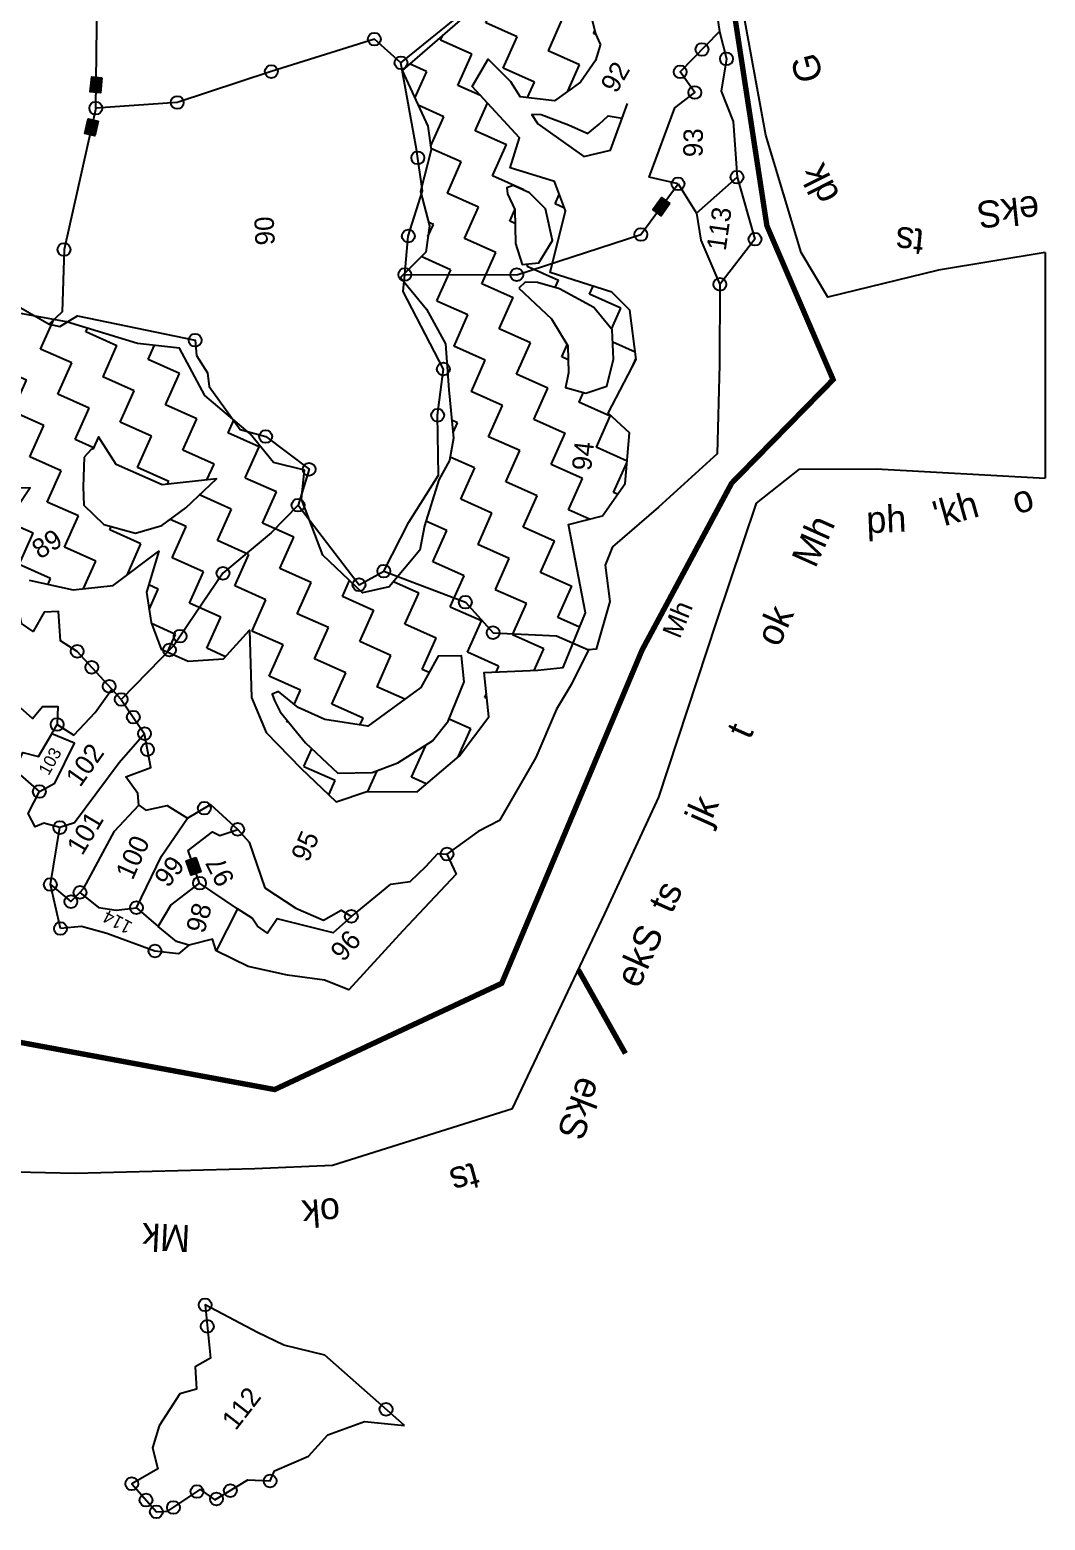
# Model space of a CAD drawing. Header units: metres. Extents: x 320588 to 323443, y 1845165 to 1849428.
# Drawn here: x 322450 to 323403, y 1845175 to 1846572 of the extents above; entities that cross this region are included whole.
import ezdxf

# ---------------------------------------------------------------- set-up
doc = ezdxf.new("R2010")
doc.units = ezdxf.units.M
doc.header["$LTSCALE"] = 0.3
doc.linetypes.add('DASHDOT', pattern=[1, 0.5, -0.25, 0, -0.25])
doc.linetypes.add('DIVIDE', pattern=[1.25, 0.5, -0.25, 0, -0.25, 0, -0.25])
for name, color, linetype in [('OFF', 1, 'Continuous'), ('POLY_HATCH', 12, 'Continuous'), ('POLY_PARCEL', 6, 'Continuous'), ('POLY_WATER', 4, 'Continuous'), ('SYM_LOGO', 1, 'Continuous'), ('SYM_STONE', 1, 'Continuous'), ('TEXT_MAPIN', 7, 'Continuous'), ('TEXT_MAPOUT', 7, 'Continuous'), ('TEXT_PARCEL', 7, 'Continuous'), ('V_BOUND_STREAM_LINE', 7, 'DASHDOT'), ('V_DIVIDE_LINE', 7, 'DIVIDE')]:
    doc.layers.add(name, color=color, linetype=linetype)
doc.styles.add('TEXT_MAP', font='', dxfattribs={"height": 1.8})
doc.styles.get('TEXT_MAP').set_extended_font_data('Kruti Dev 050')

# ---------------------------------------------------------------- blocks, each defined once
blk = doc.blocks.new('STONESQUAREFILLED')
blk.add_hatch(color=256).paths.add_polyline_path([(0.7, -0.48), (0.7, 0.48), (-0.7, 0.48), (-0.7, -0.48)])
blk.add_lwpolyline([(-0.7, 0.48), (0.7, 0.48), (0.7, -0.48), (-0.7, -0.48)], close=True)
blk = doc.blocks.new('STONE')
blk.add_circle((0, 0), 0.851)
blk = doc.blocks.new('RGDFG')
at = {"layer": 'POLY_HATCH'}
h = blk.add_hatch(dxfattribs=at)
h.set_pattern_fill('ZIGZAG', color=256, scale=10.350296, angle=66.6566, style=0)
h.set_pattern_definition([(66.6566, (323053.09, 1844612.276), (-17.15093, 43.19366), [32.8622, -32.8622]), (156.6566, (323066.11, 1844642.448), (-43.19366, -17.15093), [32.8622, -32.8622])])
h.paths.add_polyline_path([(321836, 1846429.4), (321799.1, 1846437.6), (321739.1, 1846423.1), (321782.6, 1846408.2), (321807.1, 1846380.3), (321836.2, 1846354.2), (321847.1, 1846343.8), (321896.2, 1846314.9), (321895.2, 1846290.3), (321882.3, 1846238.1), (321891.8, 1846224.4), (321865, 1846207.1), (321846.7, 1846182.3), (321817.4, 1846154.5), (321801.1, 1846134.6), (321755.7, 1846140.7), (321724.3, 1846108.1), (321694.4, 1846119.1), (321678.7, 1846158.6), (321682.5, 1846189.6), (321665.9, 1846204.5), (321619.4, 1846186.1), (321642.9, 1846120.1), (321612.1, 1846076.6), (321604.4, 1846043), (321603.4, 1846026.5), (321613.3, 1846015.5), (321616.2, 1846005.3), (321632.9, 1845995.8), (321667, 1845989), (321687.8, 1846010.3), (321713.1, 1846024.4), (321720.5, 1846005.8), (321761.3, 1845997.8), (321798.9, 1846004.7), (321826.3, 1846037.1), (321865, 1846010.8), (321910.9, 1846037.2), (321920, 1846116), (321948.9, 1846107.4), (321978.4, 1846117.7), (321998.7, 1846151.3), (321998.6, 1846209.1), (321973.9, 1846240.9), (322008.5, 1846258.7), (322014.4, 1846294.7), (321989.7, 1846326.5), (321943.1, 1846338.9), (321912.8, 1846371.2), (321959.9, 1846391.3), (321981.2, 1846351.3), (322008.9, 1846335.5), (322075.8, 1846370.1), (322108, 1846360.1), (322110.4, 1846316.7), (322132.9, 1846297.4), (322179.2, 1846288.9), (322201.5, 1846287), (322188.6, 1846234.9), (322187.1, 1846204.7), (322223, 1846185.4), (322268.7, 1846188.8), (322261.8, 1846139.5), (322260.8, 1846114.9), (322279.8, 1846087.5), (322332.4, 1846080.2), (322396.2, 1846085.3), (322414.4, 1846069.8), (322462.7, 1846070.1), (322434.3, 1846026.6), (322442.3, 1845996.2), (322462.9, 1845981.5), (322505.3, 1845972.8), (322543.8, 1845977.4), (322587, 1846010.7), (322575.8, 1845971.3), (322580.6, 1845942.3), (322590.7, 1845916.7), (322616.6, 1845905.5), (322650.5, 1845908.2), (322675.1, 1845936.1), (322678, 1845871.4), (322692.5, 1845838.2), (322726, 1845804.4), (322760.3, 1845772.3), (322789.7, 1845782.7), (322838, 1845783.1), (322877.9, 1845817.8), (322905.9, 1845855.8), (322901.1, 1845898.2), (322952.4, 1845901.1), (322976.7, 1845904.1), (322997.5, 1845956.7), (322980.1, 1846041.2), (323012.8, 1846050.1), (323034, 1846081.4), (323037.6, 1846129.9), (323016.8, 1846148.5), (323043.2, 1846200.6), (323036.6, 1846247.7), (323019, 1846264.9), (322959.5, 1846282.9), (322973.5, 1846342.3), (322962.5, 1846370.2), (322919.9, 1846382.8), (322928.5, 1846411.8), (322882.3, 1846460.6), (322897.4, 1846486.8), (322919.2, 1846465.8), (322928.8, 1846451.3), (322961.6, 1846447.8), (322986.4, 1846465.9), (323000.6, 1846487), (323005.3, 1846502.6), (323000.7, 1846512.4), (322986.7, 1846564.6), (323024.5, 1846554.1), (323057.5, 1846572.6), (323061.3, 1846617.1), (323024.5, 1846652.3), (322996, 1846666.5), (322994.1, 1846702), (322967.2, 1846715.5), (322901.8, 1846705.9), (322930.8, 1846667.6), (322947.9, 1846631.4), (322935, 1846592.7), (322893.4, 1846545.2), (322815.1, 1846475.1), (322840.2, 1846421.9), (322843.8, 1846399.2), (322834.2, 1846359), (322843.2, 1846326.3), (322839.8, 1846300.8), (322815.9, 1846276.5), (322841.3, 1846246.3), (322859.8, 1846213.3), (322863.8, 1846169.2), (322868.8, 1846122.8), (322865.3, 1846101.2), (322855.2, 1846082.5), (322841.9, 1846038.2), (322837.7, 1846015), (322808.8, 1845979.4), (322783.1, 1845973.2), (322744.7, 1846009), (322723.5, 1846062.4), (322725.9, 1846090.2), (322696.2, 1846097.2), (322673.3, 1846124.4), (322629.4, 1846160.7), (322604.7, 1846206), (322564.1, 1846210), (322495.8, 1846229.9), (322421.3, 1846242.3), (322398.2, 1846273.5), (322395.1, 1846315.2), (322352.3, 1846358.7), (322298.8, 1846381.8), (322263.6, 1846402.8), (322189.3, 1846417.6), (322137.6, 1846422.5), (322060, 1846452.2), (322020.1, 1846432.7), (321977.6, 1846414.4), (321958.7, 1846441.9), (321912.8, 1846442.4), (321867.8, 1846454.1)])
h.paths.add_polyline_path([(321773.3, 1846088.8), (321757.5, 1846060), (321764.2, 1846052), (321775.1, 1846057.5), (321784.5, 1846075.5), (321799.3, 1846074.2), (321813.3, 1846059.6), (321797.9, 1846035.7), (321783.4, 1846021.6), (321766.4, 1846013.7), (321744.3, 1846021.5), (321724.1, 1846033.6), (321705.2, 1846033.3), (321671.8, 1846018.8), (321678.6, 1846034.6), (321685.6, 1846046.8), (321689.3, 1846055.4), (321700.6, 1846077.7), (321709.8, 1846063.6), (321724.6, 1846074.2), (321732.6, 1846080.9), (321753.9, 1846087)], flags=16)
h.paths.add_polyline_path([(322514.2, 1846100.3), (322524.1, 1846111.3), (322527.8, 1846119.9), (322545.3, 1846093.6), (322589.6, 1846074.5), (322641.6, 1846080.9), (322612.5, 1846052.8), (322589.7, 1846035.4), (322564.4, 1846027.7), (322533.9, 1846035.7), (322514.7, 1846054.2), (322513.7, 1846071.6)], flags=16)
h.paths.add_polyline_path([(322703.7, 1845877.5), (322722.7, 1845862.5), (322748.5, 1845851.4), (322790, 1845845.3), (322840.2, 1845883.1), (322856.7, 1845913.4), (322879, 1845913.9), (322881.8, 1845889), (322867.1, 1845851.1), (322852.2, 1845832.1), (322819.1, 1845810.7), (322794.6, 1845800.9), (322761.8, 1845799.8), (322730.2, 1845828.7), (322705.5, 1845858), (322697, 1845874.8)], flags=16)
h.paths.add_polyline_path([(322922.9, 1846366), (322938.7, 1846359.2), (322954.2, 1846344), (322961.5, 1846313.7), (322948.7, 1846292), (322932.7, 1846290.4), (322926, 1846310.3), (322924.9, 1846343), (322915.4, 1846363)], flags=16)
h.paths.add_polyline_path([(322929.7, 1846267.4), (322935.6, 1846273.3), (322947.5, 1846273.3), (322968.8, 1846267.5), (323001.9, 1846249.8), (323019.8, 1846228.5), (323021.4, 1846200.6), (323015.2, 1846174.4), (322995.3, 1846167.7), (322975.5, 1846172.9), (322978.2, 1846187), (322977.4, 1846212.8), (322961.3, 1846238.4)], flags=16)
at = {"layer": 'OFF'}
blk.add_lwpolyline([(323434.6, 1846308.1), (323437.3, 1846091.5)], dxfattribs=at)
at = {"layer": 'POLY_HATCH'}
for points in [[(323005.3, 1846502.6), (323000.7, 1846512.4), (322986.7, 1846564.6), (323024.5, 1846554.1), (323057.5, 1846572.6), (323061.3, 1846617.1), (323024.5, 1846652.3), (322996, 1846666.5), (322994.1, 1846702), (322967.2, 1846715.5), (322901.8, 1846705.9)], [(322893.4, 1846545.2), (322815.1, 1846475.1), (322840.2, 1846421.9), (322843.8, 1846399.2), (322834.2, 1846359), (322843.2, 1846326.3), (322839.8, 1846300.8), (322815.9, 1846276.5), (322841.3, 1846246.3), (322859.8, 1846213.3), (322863.8, 1846169.2), (322868.8, 1846122.8), (322865.3, 1846101.2), (322855.2, 1846082.5), (322841.9, 1846038.2), (322837.7, 1846015), (322808.8, 1845979.4), (322783.1, 1845973.2), (322744.7, 1846009), (322723.5, 1846062.4), (322725.9, 1846090.2), (322696.2, 1846097.2), (322673.3, 1846124.4), (322629.4, 1846160.7), (322604.7, 1846206), (322564.1, 1846210), (322495.8, 1846229.9), (322421.3, 1846242.3)], [(323005.3, 1846502.6), (323000.6, 1846487), (322986.4, 1846465.9), (322961.6, 1846447.8), (322928.8, 1846451.3)], [(322414.4, 1846069.8), (322462.7, 1846070.1), (322434.3, 1846026.6)], [(322462.9, 1845981.5), (322505.3, 1845972.8), (322543.8, 1845977.4), (322587, 1846010.7), (322575.8, 1845971.3), (322580.6, 1845942.3), (322590.7, 1845916.7), (322616.6, 1845905.5), (322650.5, 1845908.2), (322675.1, 1845936.1), (322678, 1845871.4), (322692.5, 1845838.2), (322726, 1845804.4), (322760.3, 1845772.3), (322789.7, 1845782.7), (322838, 1845783.1), (322877.9, 1845817.8), (322905.9, 1845855.8), (322901.1, 1845898.2), (322952.4, 1845901.1), (322976.7, 1845904.1), (322997.5, 1845956.7), (322980.1, 1846041.2), (323012.8, 1846050.1), (323034, 1846081.4), (323037.6, 1846129.9), (323016.8, 1846148.5), (323043.2, 1846200.6), (323036.6, 1846247.7), (323019, 1846264.9), (322959.5, 1846282.9), (322973.5, 1846342.3), (322962.5, 1846370.2), (322919.9, 1846382.8), (322928.5, 1846411.8), (322882.3, 1846460.6), (322897.4, 1846486.8), (322919.2, 1846465.8), (322928.8, 1846451.3)], [(322939.8, 1846434.6), (322945.9, 1846425.4), (322990.4, 1846394.7), (323016.1, 1846400.9), (323031.8, 1846446.1)], [(322939.8, 1846434.6), (322949.1, 1846434.5), (322975.5, 1846424.8), (322994.1, 1846416.8), (323004.7, 1846425.8), (323013.4, 1846433.9), (323026.9, 1846431.9)]]:
    blk.add_lwpolyline(points, dxfattribs=at)
for points in [[(322924.9, 1846343), (322926, 1846310.3), (322932.7, 1846290.4), (322948.7, 1846292), (322961.5, 1846313.7), (322954.2, 1846344), (322938.7, 1846359.2), (322922.9, 1846366), (322916.8, 1846363.5), (322917.8, 1846358)], [(322929.7, 1846267.4), (322961.3, 1846238.4), (322977.4, 1846212.8), (322978.2, 1846187), (322975.5, 1846172.9), (322995.3, 1846167.7), (323015.2, 1846174.4), (323021.4, 1846200.6), (323019.8, 1846228.5), (323001.9, 1846249.8), (322968.8, 1846267.5), (322947.5, 1846273.3), (322935.6, 1846273.3)], [(322514.2, 1846100.3), (322513.7, 1846071.6), (322514.7, 1846054.2), (322533.9, 1846035.7), (322564.4, 1846027.7), (322589.7, 1846035.4), (322612.5, 1846052.8), (322641.6, 1846080.9), (322589.6, 1846074.5), (322545.3, 1846093.6), (322527.8, 1846119.9), (322524.7, 1846112.7), (322522.8, 1846108.4), (322520.8, 1846107.6)], [(322705.5, 1845858), (322730.2, 1845828.7), (322761.8, 1845799.8), (322794.6, 1845800.9), (322819.1, 1845810.7), (322852.2, 1845832.1), (322867.1, 1845851.1), (322881.8, 1845889), (322879, 1845913.9), (322856.7, 1845913.4), (322840.2, 1845883.1), (322790, 1845845.3), (322748.5, 1845851.4), (322722.7, 1845862.5), (322703.7, 1845877.5), (322697.6, 1845875), (322700, 1845868.9)]]:
    blk.add_lwpolyline(points, close=True, dxfattribs=at)
at = {"layer": 'POLY_PARCEL'}
for points in [[(322521.3, 1846435.2), (322521.2, 1846566.3), (322500.5, 1846775.2)], [(322813.8, 1846482.4), (322863.5, 1846523.5), (322897.8, 1846570.3), (322908.9, 1846574.4), (322939.1, 1846605.1), (322932.1, 1846638.7), (322901.8, 1846705.9)], [(323081.3, 1846369.5), (323053.6, 1846375.7), (323077.2, 1846442.3), (323096.3, 1846457.4), (323082, 1846477), (323119.2, 1846516.3)], [(322813.8, 1846482.4), (322788, 1846504.8), (322689.4, 1846472.4), (322599.4, 1846441.6), (322521.3, 1846435.2)], [(322820, 1846279.2), (322822.9, 1846316.2), (322836.1, 1846359.9), (322829.8, 1846399.7), (322813.8, 1846482.4)], [(322521.3, 1846435.2), (322492.5, 1846299.2), (322491.6, 1846239.4), (322479.1, 1846227.5)], [(322820, 1846279.2), (322927.5, 1846280.4), (323046.2, 1846320.5), (323081.3, 1846369.5)], [(323081.3, 1846369.5), (323099.5, 1846341.5)], [(323099.5, 1846341.5), (323137.8, 1846376.7)], [(323099.5, 1846341.5), (323103.8, 1846315.9), (323122.6, 1846273.6)], [(322803.4, 1845994.4), (322826.7, 1846041.7), (322854.7, 1846087), (322853.2, 1846144.6), (322858.2, 1846189), (322818.7, 1846262.9), (322820, 1846279.2)], [(322434.6, 1846250.8), (322451.8, 1846242.6), (322479.1, 1846227.5)], [(322479.1, 1846227.5), (322489.5, 1846225.4), (322506.1, 1846235.6), (322619.5, 1846213.7), (322621, 1846199.2), (322631.8, 1846182.7), (322633.5, 1846169.3), (322663.9, 1846128.5), (322688.4, 1846122.1), (322730.5, 1846091.2), (322720.3, 1846056.6)], [(322720.3, 1846056.6), (322694.8, 1846029.7), (322649, 1845990.4), (322602.7, 1845920.6), (322552.8, 1845868.1)], [(322720.3, 1846056.6), (322779.8, 1845981), (322803.4, 1845994.4)], [(322803.4, 1845994.4), (322882.1, 1845965.6), (322909.1, 1845936.6), (322970.1, 1845934.2), (323000.8, 1845921.2)], [(322543.6, 1845877.9), (322510, 1845913.7), (322493.8, 1845923.7), (322491.5, 1845951.8), (322477.9, 1845951), (322467.3, 1845932.1), (322456.2, 1845939.9), (322453.9, 1845951.1), (322431, 1845956.8), (322404.6, 1845965.2), (322394.4, 1845944.9)], [(322388.2, 1845910), (322392.5, 1845892.7), (322441.3, 1845871.8), (322467.8, 1845848.8), (322477.3, 1845860.3), (322491.9, 1845860.6), (322491.6, 1845843.3)], [(322491.6, 1845843.3), (322507.8, 1845833.3), (322528.1, 1845855.3), (322543.6, 1845877.9)], [(322552.8, 1845868.1), (322543.6, 1845877.9)], [(322552.8, 1845868.1), (322575.6, 1845835.5)], [(322486.5, 1845834.3), (322491.6, 1845843.3)], [(322451.6, 1845799.3), (322458.9, 1845816), (322474.2, 1845812.4), (322486.5, 1845834.3)], [(322475.3, 1845778.8), (322490, 1845786.9), (322508.4, 1845825.6), (322486.5, 1845834.3)], [(322575.6, 1845835.5), (322551.5, 1845807.4), (322509.4, 1845749), (322495.4, 1845744.4)], [(322571.1, 1845766.7), (322569.9, 1845777.9), (322558.1, 1845793.9), (322582, 1845803.2), (322575.6, 1845835.5)], [(322515.5, 1845682.5), (322519.2, 1845686.4), (322547.8, 1845741.7), (322571.1, 1845766.7)], [(322571.1, 1845766.7), (322577.8, 1845762.3), (322598.1, 1845767), (322617.9, 1845755.1)], [(322617.9, 1845755.1), (322639.8, 1845768.2), (322666.2, 1845744.8)], [(322569.9, 1845668.4), (322593.3, 1845718.2), (322617.9, 1845755.1)], [(322630.2, 1845692.7), (322618.8, 1845724), (322642, 1845742.3), (322649.1, 1845738.7), (322666.2, 1845744.8)], [(322666.2, 1845744.8), (322677.3, 1845732.8), (322692.9, 1845689.1), (322723, 1845669.9), (322749.8, 1845658.8), (322766.5, 1845668.4), (322776.4, 1845662.7)], [(322776.4, 1845662.7), (322813.9, 1845694), (322832.5, 1845697), (322847.3, 1845711.3), (322858.6, 1845724.1), (322867.4, 1845723.6)], [(322487, 1845689.7), (322506.9, 1845673.5), (322515.5, 1845682.5)], [(322515.5, 1845682.5), (322533.4, 1845668.3), (322550.5, 1845665.7), (322569.9, 1845668.4)], [(322591, 1845650.6), (322602.8, 1845671.4), (322630.2, 1845692.7)], [(322667.1, 1845668.7), (322630.2, 1845692.7)], [(322569.9, 1845668.4), (322591, 1845650.6)], [(322667.1, 1845668.7), (322646.9, 1845628.1)], [(322776.4, 1845662.7), (322759, 1845646.7), (322705, 1845659.4), (322696.2, 1845645.5), (322686.5, 1845652.1), (322681.2, 1845659.7), (322667.1, 1845668.7)], [(322620.7, 1845633), (322608.7, 1845636.6), (322591, 1845650.6)]]:
    blk.add_lwpolyline(points, dxfattribs=at)
blk.add_lwpolyline([(322833.5, 1845174.7), (322756, 1845241.3), (322716.8, 1845250.5), (322691.1, 1845262.4), (322640.6, 1845288.1), (322646.3, 1845237), (322631.8, 1845228.6), (322633.4, 1845207.1), (322617.5, 1845202.4), (322598, 1845171.5), (322591.9, 1845150.3), (322597.1, 1845130.3), (322572.3, 1845115.6), (322596.3, 1845089), (322607.3, 1845089.6), (322638.1, 1845111), (322652.3, 1845101.1), (322683.8, 1845120.6), (322705.1, 1845119.9), (322709.3, 1845129.7), (322741.8, 1845144.2), (322759.9, 1845164.8), (322795, 1845178.2)], close=True, dxfattribs=at)
at = {"layer": 'POLY_WATER'}
for points in [[(323434.6, 1846308.1), (323332.5, 1846289.8), (323226.5, 1846262.6), (323200.3, 1846305), (323165.1, 1846417.2), (323140.1, 1846544.6), (323164.3, 1846563.6), (323153, 1846574.7), (323130.4, 1846580), (323129.6, 1846615), (323123.6, 1846663), (323115, 1846705), (323097.3, 1846713.5), (323072.3, 1846762.6), (323059.3, 1846831.4)], [(323042.2, 1846723.6), (323041.4, 1846709.5), (323026.3, 1846692.8), (323027, 1846676.3), (323041.1, 1846660.1), (323043.8, 1846637.3), (323060.8, 1846646.4), (323097.9, 1846633.4), (323112.3, 1846559.2), (323119.2, 1846516.3)], [(323119.2, 1846516.3), (323126.3, 1846490.1), (323121.7, 1846459.1), (323133.6, 1846429.9), (323137.8, 1846376.7)], [(323137.8, 1846376.7), (323155.8, 1846317.3), (323122.6, 1846273.6)], [(323122.6, 1846273.6), (323123.3, 1846196.7), (323122.1, 1846110.9), (323066.5, 1846059), (323022.7, 1846020.5), (323015.9, 1846002.8), (323020.9, 1845967.8), (323008.2, 1845922), (323000.8, 1845921.2)], [(321632.4, 1845561.2), (321857.5, 1845460.5), (321992.2, 1845434.5), (322142.6, 1845420.3), (322343, 1845414.8), (322514.4, 1845412.9), (322686.6, 1845419.6), (322761.3, 1845423.8), (322933.4, 1845480.4), (323019.8, 1845668.3), (323070.2, 1845780.9), (323123.3, 1845949.3), (323160.4, 1846064.2), (323201.4, 1846097.2), (323274.8, 1846098.5), (323437.3, 1846091.5)], [(323000.8, 1845921.2), (322984.8, 1845888.2), (322970.9, 1845864), (322951.7, 1845817.4), (322917.4, 1845756.4), (322897, 1845745.5), (322867.4, 1845723.6)], [(322475.3, 1845778.8), (322451.6, 1845799.3)], [(322495.4, 1845744.4), (322479.9, 1845748.4), (322471.8, 1845744.8), (322464.9, 1845757.4), (322475.3, 1845778.8)], [(322487, 1845689.7), (322495.4, 1845744.4)], [(322867.4, 1845723.6), (322876.6, 1845704.3), (322825.8, 1845649.5), (322774.7, 1845592.2), (322751.3, 1845601), (322715.6, 1845605.4), (322677.9, 1845613.4), (322646.9, 1845628.1)], [(322497.2, 1845647.5), (322487, 1845689.7)], [(322620.7, 1845633), (322610.9, 1845624.7), (322588.2, 1845627.1), (322541.7, 1845643.2), (322517.4, 1845649.7), (322497.2, 1845647.5)], [(322646.9, 1845628.1), (322643.3, 1845639.3), (322620.7, 1845633)]]:
    blk.add_lwpolyline(points, dxfattribs=at)
at = {"layer": 'V_BOUND_STREAM_LINE', "ltscale": 10, "const_width": 5.18}
blk.add_lwpolyline([(323039.9, 1846730.4), (323066.9, 1846731), (323108.9, 1846633.4), (323129.6, 1846555.8), (323167.1, 1846330.3), (323232.5, 1846183.5), (323136.3, 1846082.9), (323052.4, 1845921.9), (322921.5, 1845600.2), (322704.8, 1845495.6), (322411.3, 1845546.2), (321927.2, 1845603.9), (321844.7, 1845639.3), (321889, 1845719.5)], dxfattribs=at)
at = {"layer": 'V_DIVIDE_LINE', "ltscale": 10, "const_width": 5.18}
blk.add_lwpolyline([(322994.9, 1845614.2), (323041.1, 1845534.4)], dxfattribs=at)
at = {"layer": 'SYM_STONE'}
for name, p, xscale, yscale, zscale, rotation in [('STONE', (322788, 1846504.8), 7.245207014765816, 7.245207014765816, 7.245207014765816, 66.65656508673668), ('STONE', (323102.6, 1846498.7), 7.245207014765816, 7.245207014765816, 7.245207014765816, 66.65656508673668), ('STONE', (323126.3, 1846490.1), 7.245207014765816, 7.245207014765816, 7.245207014765816, 66.65656508673668), ('STONE', (322689.4, 1846472.4), 7.245207014765816, 7.245207014765816, 7.245207014765816, 66.65656508673668), ('STONE', (322813.8, 1846482.4), 7.245207014765816, 7.245207014765816, 7.245207014765816, 66.65656508673668), ('STONE', (323082, 1846477), 7.245207014765816, 7.245207014765816, 7.245207014765816, 66.65656508673668), ('STONE', (323096.3, 1846457.4), 7.245207014765816, 7.245207014765816, 7.245207014765816, 66.65656508673668), ('STONE', (322521.3, 1846435.2), 7.245207014765816, 7.245207014765816, 7.245207014765816, 66.65656508673668), ('STONE', (322599.4, 1846441.6), 7.245207014765816, 7.245207014765816, 7.245207014765816, 66.65656508673668), ('STONE', (322831.1, 1846391.4), 7.245207014765816, 7.245207014765816, 7.245207014765816, 66.65656508673668), ('STONE', (323137.8, 1846376.7), 7.245207014765816, 7.245207014765816, 7.245207014765816, 66.65656508673668), ('STONE', (323081.3, 1846369.5), 7.245207014765816, 7.245207014765816, 7.245207014765816, 66.65656508673668), ('STONE', (322822.9, 1846316.2), 7.245207014765816, 7.245207014765816, 7.245207014765816, 66.65656508673668), ('STONE', (323046.2, 1846320.5), 7.245207014765816, 7.245207014765816, 7.245207014765816, 66.65656508673668), ('STONE', (323155.8, 1846317.3), 7.245207014765816, 7.245207014765816, 7.245207014765816, 66.65656508673668), ('STONE', (322492.5, 1846299.2), 7.245207014765816, 7.245207014765816, 7.245207014765816, 66.65656508673668), ('STONE', (322820, 1846279.2), 7.245207014765816, 7.245207014765816, 7.245207014765816, 66.65656508673668), ('STONE', (322927.5, 1846280.4), 7.245207014765816, 7.245207014765816, 7.245207014765816, 66.65656508673668), ('STONE', (323122.6, 1846273.6), 7.245207014765816, 7.245207014765816, 7.245207014765816, 66.65656508673668), ('STONE', (322619.5, 1846213.7), 7.245207014765816, 7.245207014765816, 7.245207014765816, 66.65656508673668), ('STONE', (322858.2, 1846189), 7.245207014765816, 7.245207014765816, 7.245207014765816, 66.65656508673668), ('STONE', (322853.2, 1846144.6), 7.245207014765816, 7.245207014765816, 7.245207014765816, 66.65656508673668), ('STONE', (322688.4, 1846122.1), 7.245207014765816, 7.245207014765816, 7.245207014765816, 66.65656508673668), ('STONE', (322730.5, 1846091.2), 7.245207014765816, 7.245207014765816, 7.245207014765816, 66.65656508673668), ('STONE', (322720.3, 1846056.6), 7.245207014765816, 7.245207014765816, 7.245207014765816, 66.65656508673668), ('STONE', (322649, 1845990.4), 7.245207014765816, 7.245207014765816, 7.245207014765816, 66.65656508673668), ('STONE', (322803.4, 1845994.4), 7.245207014765816, 7.245207014765816, 7.245207014765816, 66.65656508673668), ('STONE', (322779.8, 1845981), 7.245207014765816, 7.245207014765816, 7.245207014765816, 66.65656508673668), ('STONE', (322882.1, 1845965.6), 7.245207014765816, 7.245207014765816, 7.245207014765816, 66.65656508673668), ('STONE', (322608.6, 1845929.5), 7.245207014765816, 7.245207014765816, 7.245207014765816, 66.65656508673668), ('STONE', (322909.1, 1845936.6), 7.245207014765816, 7.245207014765816, 7.245207014765816, 66.65656508673668), ('STONE', (322510, 1845913.7), 7.245207014765816, 7.245207014765816, 7.245207014765816, 66.65656508673668), ('STONE', (322598.5, 1845916.2), 7.245207014765816, 7.245207014765816, 7.245207014765816, 66.65656508673668), ('STONE', (322524.2, 1845898.6), 7.245207014765816, 7.245207014765816, 7.245207014765816, 66.65656508673668), ('STONE', (322541.1, 1845880.5), 7.245207014765816, 7.245207014765816, 7.245207014765816, 66.65656508673668), ('STONE', (322552.8, 1845868.1), 7.245207014765816, 7.245207014765816, 7.245207014765816, 66.65656508673668), ('STONE', (322491.6, 1845843.3), 7.245207014765816, 7.245207014765816, 7.245207014765816, 66.65656508673668), ('STONE', (322564.6, 1845851.3), 7.245207014765816, 7.245207014765816, 7.245207014765816, 66.65656508673668), ('STONE', (322575.6, 1845835.5), 7.245207014765816, 7.245207014765816, 7.245207014765816, 66.65656508673668), ('STONE', (322578.6, 1845820.3), 7.245207014765816, 7.245207014765816, 7.245207014765816, 66.65656508673668), ('STONE', (322475.3, 1845778.8), 7.245207014765816, 7.245207014765816, 7.245207014765816, 66.65656508673668), ('STONE', (322633.9, 1845764.7), 7.245207014765816, 7.245207014765816, 7.245207014765816, 66.65656508673668), ('STONE', (322495.4, 1845744.4), 7.245207014765816, 7.245207014765816, 7.245207014765816, 66.65656508673668), ('STONE', (322666.2, 1845744.8), 7.245207014765816, 7.245207014765816, 7.245207014765816, 66.65656508673668), ('STONE', (322867.4, 1845723.6), 7.245207014765816, 7.245207014765816, 7.245207014765816, 66.65656508673668), ('STONESQUAREFILLED', (322624.3, 1845708.8), 10.35029573537974, 10.35029573537974, 10.35029573537974, 290.0302599600435), ('STONE', (322487, 1845689.7), 7.245207014765816, 7.245207014765816, 7.245207014765816, 66.65656508673668), ('STONE', (322630.2, 1845692.7), 7.245207014765816, 7.245207014765816, 7.245207014765816, 66.65656508673668), ('STONE', (322506.9, 1845673.5), 7.245207014765816, 7.245207014765816, 7.245207014765816, 66.65656508673668), ('STONE', (322515.5, 1845682.5), 7.245207014765816, 7.245207014765816, 7.245207014765816, 66.65656508673668), ('STONE', (322569.9, 1845668.4), 7.245207014765816, 7.245207014765816, 7.245207014765816, 66.65656508673668), ('STONE', (322776.4, 1845662.7), 7.245207014765816, 7.245207014765816, 7.245207014765816, 66.65656508673668), ('STONE', (322497.2, 1845647.5), 7.245207014765816, 7.245207014765816, 7.245207014765816, 66.65656508673668), ('STONE', (322588.2, 1845627.1), 7.245207014765816, 7.245207014765816, 7.245207014765816, 66.65656508673668), ('STONE', (322640.6, 1845288.1), 7.245207014765817, 7.245207014765817, 7.245207014765817, 66.65656508673668), ('STONE', (322642.9, 1845267.5), 7.245207014765817, 7.245207014765817, 7.245207014765817, 66.65656508673668), ('STONE', (322815.6, 1845190.1), 7.245207014765817, 7.245207014765817, 7.245207014765817, 66.65656508673668), ('STONE', (322572.3, 1845115.6), 7.245207014765817, 7.245207014765817, 7.245207014765817, 66.65656508673668), ('STONE', (322705.1, 1845119.9), 7.245207014765817, 7.245207014765817, 7.245207014765817, 66.65656508673668), ('STONE', (322586.2, 1845100.1), 7.245207014765817, 7.245207014765817, 7.245207014765817, 66.65656508673668), ('STONE', (322635, 1845108.9), 7.245207014765817, 7.245207014765817, 7.245207014765817, 66.65656508673668), ('STONE', (322653.8, 1845102), 7.245207014765817, 7.245207014765817, 7.245207014765817, 66.65656508673668), ('STONE', (322667, 1845110.2), 7.245207014765817, 7.245207014765817, 7.245207014765817, 66.65656508673668), ('STONE', (322596.3, 1845089), 7.245207014765817, 7.245207014765817, 7.245207014765817, 66.65656508673668), ('STONE', (322612.6, 1845093.3), 7.245207014765817, 7.245207014765817, 7.245207014765817, 66.65656508673668)]:
    blk.add_blockref(name, p, dxfattribs=dict(at, xscale=xscale, yscale=yscale, zscale=zscale, rotation=rotation))
at = {"layer": 'SYM_STONE', "ltscale": 10, "xscale": 10.35029573537974, "yscale": 10.35029573537974, "zscale": 10.35029573537974}
for p, rotation in [((322521.3, 1846457.5), 264.8922559481693), ((322517.4, 1846416.7), 258.0118553474522), ((323065.5, 1846347.5), 234.3767051131033)]:
    blk.add_blockref('STONESQUAREFILLED', p, dxfattribs=dict(at, rotation=rotation))
at = {"layer": 'TEXT_MAPIN', "style": 'TEXT_MAP'}
blk.add_text('Mh', height=18.63, rotation=68.7762, dxfattribs=at).set_placement((323088.4, 1845932.2))
at = {"layer": 'TEXT_MAPOUT', "style": 'TEXT_MAP'}
for s, height, rotation, p in [('G', 25.9, 105.2966, (323219.6, 1846472.5)), ('dk', 25.88, 117.3472, (323237.2, 1846360.5)), ('ekS', 25.88, 186.7428, (323426.8, 1846362.9)), ('ts', 25.88, 175.1037, (323318.8, 1846328.9)), ('o', 25.9, 17.8627, (323410.6, 1846056.1)), ('ph', 25.88, 3.2379, (323266.7, 1846036.4)), ("'kh", 25.88, 16.4821, (323334.6, 1846042.2)), ('Mh', 25.88, 66.6566, (323217.7, 1846001.4)), ('ok', 25.88, 66.6566, (323183.7, 1845925.1)), ('t', 25.9, 66.6566, (323157, 1845836.2)), ('jk', 25.88, 66.6566, (323118.5, 1845752.3)), ('ts', 25.88, 66.6566, (323084.1, 1845668.1)), ('ekS', 25.88, 66.6566, (323053.3, 1845595.9)), ('ekS', 25.88, 249.5169, (322997, 1845513.4)), ('ts', 25.88, 195.9659, (322897.7, 1845428.5)), ('ok', 25.88, 184.9743, (322768, 1845392.6)), ('Mk', 25.88, 177.9208, (322625.9, 1845364.3))]:
    blk.add_text(s, height=height, rotation=rotation, dxfattribs=at).set_placement(p)
at = {"layer": 'TEXT_PARCEL', "style": 'TEXT_MAP'}
for s, height, rotation, p in [('92', 18.63, 60.95, (323021, 1846454.7)), ('93', 18.63, 89.8405, (323104.5, 1846395.3)), ('113', 18.63, 82.5912, (323127.8, 1846305.2)), ('90', 18.63, 93.2054, (322694.9, 1846306.1)), ('94', 18.63, 84.1705, (323001.1, 1846092.5)), ('89', 18.63, 32.9853, (322473, 1846001.2)), ('102', 18.63, 55.3544, (322514.4, 1845782.6)), ('103', 11.88, 61.4658, (322484, 1845793.5)), ('101', 18.63, 59.9514, (322517.3, 1845717)), ('100', 18.63, 66.6566, (322565.9, 1845694)), ('95', 18.63, 66.6566, (322734.1, 1845713.2)), ('99', 18.63, 52.6299, (322600, 1845687.1)), ('97', 18.63, 117.977, (322664.4, 1845696.4)), ('114', 12.61, 152.6488, (322567.2, 1845653.6)), ('98', 18.63, 74.6634, (322635.3, 1845643.7)), ('96', 18.63, 49.1427, (322769.1, 1845618.1))]:
    blk.add_text(s, height=height, rotation=rotation, dxfattribs=at).set_placement(p)
at = {"layer": 'TEXT_PARCEL', "ltscale": 10, "style": 'TEXT_MAP'}
blk.add_text('112', height=18.63, rotation=52.9946, dxfattribs=at).set_placement((322671.5, 1845167.2))

msp = doc.modelspace()

# ---------------------------------------------------------------- block references
at = {"layer": 'SYM_LOGO', "xscale": 0.977064271651382, "yscale": 0.977064271651382, "zscale": 0.977064271651382, "rotation": 359.2861025100409}
msp.add_blockref('RGDFG', (-15065.5, 46479.4), dxfattribs=at)

doc.saveas('drawing.dxf')
